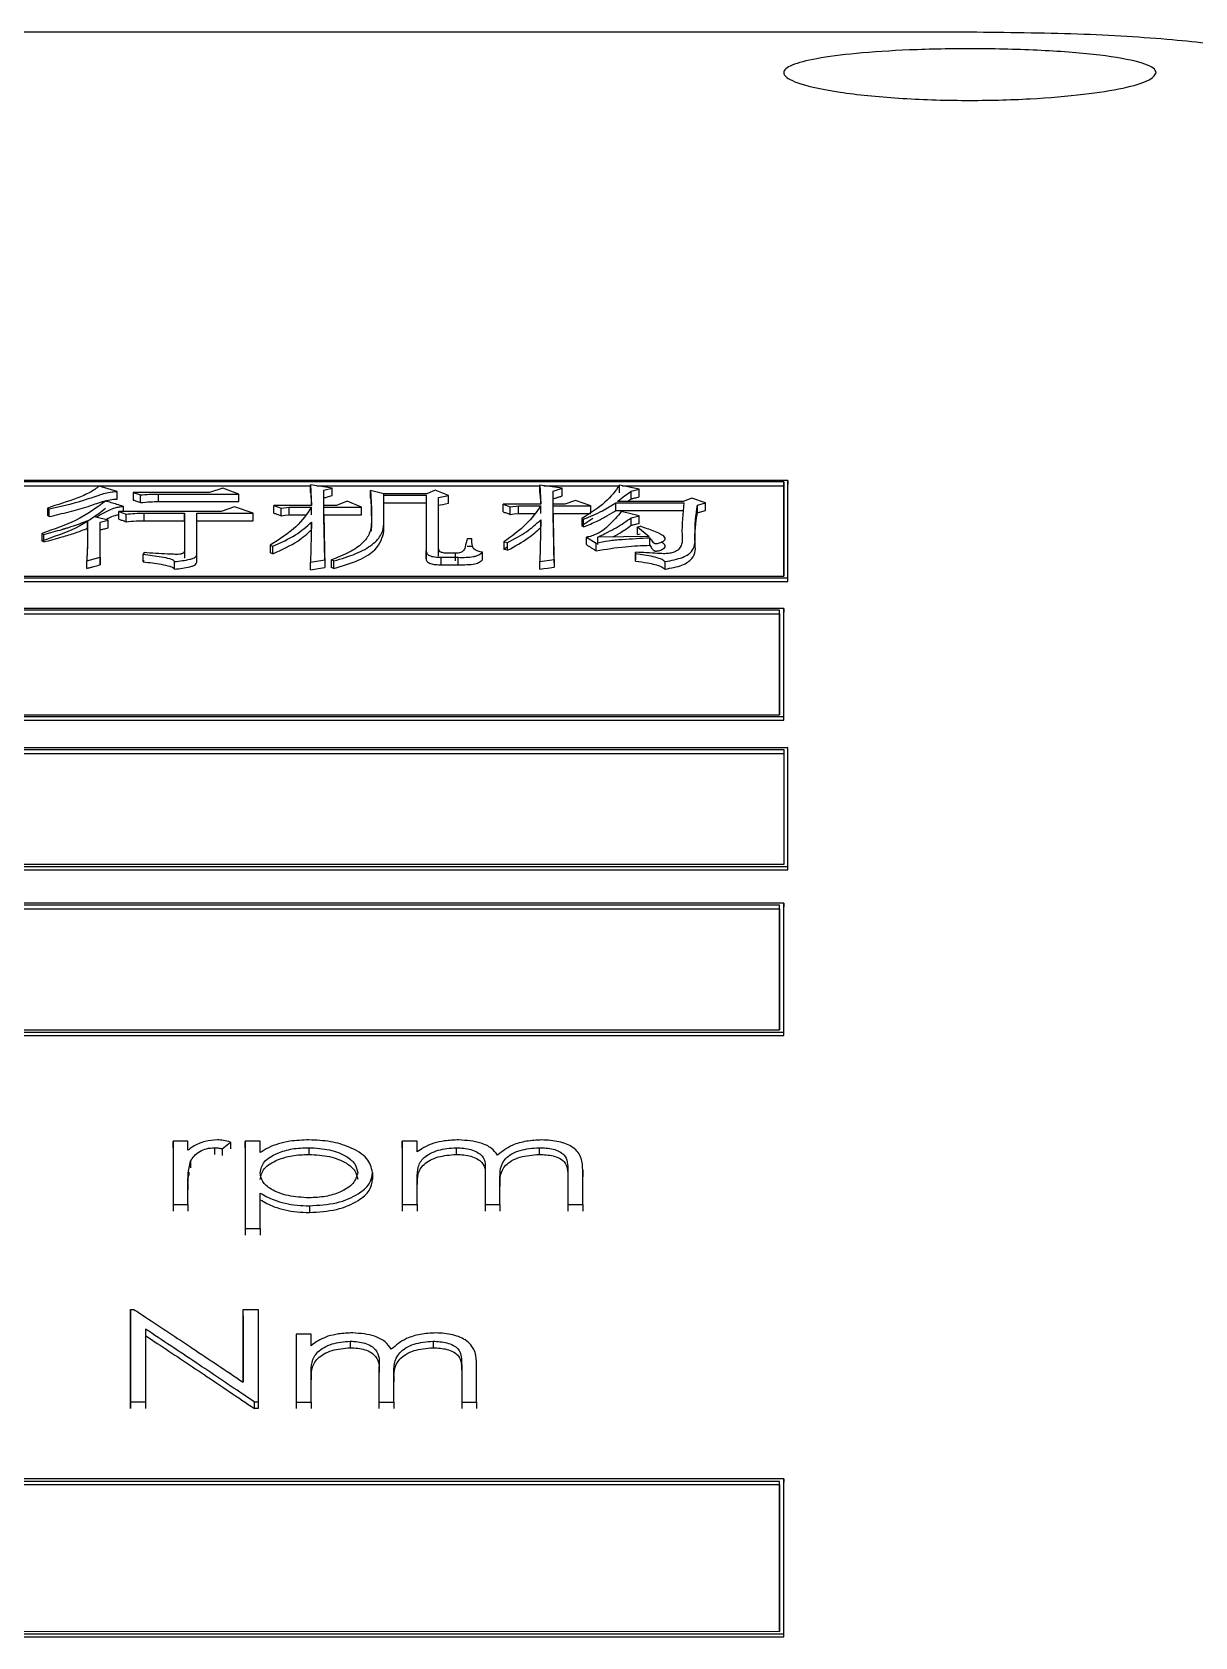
# Model space of a CAD drawing. Header units: millimetres. Extents: x 5659 to 7608, y 3628 to 5007.
# Drawn here: x 6128.57 to 6142.61, y 4828.04 to 4847.43 of the extents above; entities that cross this region are included whole.
import ezdxf

# ---------------------------------------------------------------- set-up
doc = ezdxf.new("R2010")
doc.units = ezdxf.units.MM

msp = doc.modelspace()

# ---------------------------------------------------------------- linework, layer by layer
at = {"color": 7, "linetype": 'Continuous', "lineweight": 25}
for p, q in [((6139.896, 4847.43), (6102.896, 4847.432)), ((6137.698, 4842.014), (6115.715, 4842.015)), ((6137.648, 4841.997), (6115.765, 4841.997)), ((6126.48, 4841.951), (6131.931, 4841.951)), ((6129.594, 4841.882), (6129.378, 4841.946)), ((6131.931, 4841.961), (6131.942, 4841.712)), ((6132.191, 4841.923), (6131.931, 4841.961)), ((6131.931, 4841.869), (6131.931, 4841.961)), ((6132.005, 4841.951), (6134.7, 4841.951)), ((6134.7, 4841.958), (6134.711, 4841.728)), ((6134.971, 4841.92), (6134.7, 4841.958)), ((6134.7, 4841.865), (6134.7, 4841.958)), ((6134.751, 4841.951), (6135.657, 4841.95)), ((6135.901, 4841.908), (6135.663, 4841.958)), ((6135.663, 4841.865), (6135.663, 4841.958)), ((6135.697, 4841.95), (6137.648, 4841.95)), ((6137.648, 4841.997), (6137.648, 4841.95)), ((6137.698, 4842.014), (6137.698, 4841.967)), ((6137.698, 4840.792), (6137.698, 4841.967)), ((6129.594, 4841.79), (6129.594, 4841.882)), ((6129.789, 4841.87), (6129.789, 4841.778)), ((6129.789, 4841.87), (6129.876, 4841.839)), ((6130.709, 4841.87), (6129.789, 4841.87)), ((6129.876, 4841.747), (6129.876, 4841.839)), ((6130.092, 4841.759), (6130.092, 4841.851)), ((6130.092, 4841.851), (6131.066, 4841.851)), ((6130.092, 4841.759), (6131.066, 4841.759)), ((6130.871, 4841.92), (6130.709, 4841.87)), ((6131.066, 4841.851), (6130.871, 4841.92)), ((6131.066, 4841.759), (6131.066, 4841.851)), ((6132.093, 4841.897), (6132.191, 4841.923)), ((6132.093, 4841.712), (6132.093, 4841.897)), ((6132.093, 4841.896), (6132.093, 4841.897)), ((6132.093, 4841.712), (6132.093, 4841.805)), ((6132.191, 4841.831), (6132.191, 4841.923)), ((6132.374, 4841.763), (6132.245, 4841.712)), ((6132.548, 4841.693), (6132.374, 4841.763)), ((6132.656, 4841.893), (6132.667, 4841.681)), ((6132.818, 4841.855), (6132.656, 4841.893)), ((6132.656, 4841.801), (6132.656, 4841.893)), ((6133.337, 4841.855), (6132.818, 4841.855)), ((6132.818, 4841.763), (6132.818, 4841.855)), ((6132.818, 4841.494), (6132.818, 4841.836)), ((6132.818, 4841.836), (6133.326, 4841.836)), ((6132.818, 4841.744), (6132.818, 4841.836)), ((6133.326, 4841.836), (6133.326, 4841.163)), ((6133.326, 4841.836), (6133.326, 4841.744)), ((6133.435, 4841.897), (6133.337, 4841.855)), ((6133.597, 4841.832), (6133.435, 4841.897)), ((6133.478, 4841.809), (6133.597, 4841.832)), ((6133.478, 4841.191), (6133.478, 4841.809)), ((6133.478, 4841.806), (6133.478, 4841.809)), ((6133.597, 4841.74), (6133.597, 4841.832)), ((6134.862, 4841.885), (6134.971, 4841.92)), ((6134.862, 4841.728), (6134.862, 4841.885)), ((6134.862, 4841.885), (6134.862, 4841.885)), ((6134.862, 4841.728), (6134.862, 4841.793)), ((6134.971, 4841.827), (6134.971, 4841.92)), ((6135.133, 4841.774), (6135.003, 4841.728)), ((6135.317, 4841.708), (6135.133, 4841.774)), ((6136.431, 4841.762), (6135.641, 4841.762)), ((6135.761, 4841.762), (6135.804, 4841.793)), ((6135.804, 4841.885), (6135.901, 4841.908)), ((6135.804, 4841.793), (6135.804, 4841.885)), ((6135.901, 4841.816), (6135.901, 4841.908)), ((6136.539, 4841.801), (6136.431, 4841.762)), ((6136.701, 4841.743), (6136.539, 4841.801)), ((6128.751, 4841.681), (6128.751, 4841.59)), ((6128.751, 4841.681), (6128.772, 4841.67)), ((6128.772, 4841.578), (6128.751, 4841.59)), ((6128.772, 4841.578), (6128.772, 4841.67)), ((6129.486, 4841.533), (6129.335, 4841.572)), ((6129.616, 4841.639), (6129.703, 4841.607)), ((6130.849, 4841.639), (6129.616, 4841.639)), ((6129.616, 4841.547), (6129.616, 4841.639)), ((6129.67, 4841.639), (6129.67, 4841.701)), ((6129.703, 4841.516), (6129.703, 4841.607)), ((6129.919, 4841.619), (6130.406, 4841.619)), ((6129.919, 4841.527), (6129.919, 4841.619)), ((6130.406, 4841.619), (6130.406, 4841.167)), ((6130.406, 4841.527), (6130.406, 4841.619)), ((6130.557, 4841.619), (6131.239, 4841.619)), ((6130.557, 4841.127), (6130.557, 4841.619)), ((6130.557, 4841.527), (6130.557, 4841.619)), ((6131.011, 4841.697), (6130.849, 4841.639)), ((6131.239, 4841.619), (6131.011, 4841.697)), ((6131.239, 4841.527), (6131.239, 4841.619)), ((6131.487, 4841.712), (6131.574, 4841.681)), ((6131.942, 4841.712), (6131.487, 4841.712)), ((6131.487, 4841.62), (6131.487, 4841.712)), ((6131.574, 4841.681), (6131.671, 4841.693)), ((6131.574, 4841.589), (6131.574, 4841.681)), ((6131.671, 4841.693), (6131.942, 4841.693)), ((6131.671, 4841.601), (6131.671, 4841.693)), ((6131.671, 4841.601), (6131.868, 4841.601)), ((6131.942, 4841.601), (6131.942, 4841.693)), ((6132.245, 4841.712), (6132.093, 4841.712)), ((6132.093, 4841.62), (6132.093, 4841.712)), ((6132.093, 4841.693), (6132.548, 4841.693)), ((6132.093, 4841.601), (6132.093, 4841.693)), ((6132.093, 4841.601), (6132.548, 4841.601)), ((6132.104, 4841.054), (6132.093, 4841.574)), ((6132.548, 4841.601), (6132.548, 4841.693)), ((6132.667, 4841.681), (6132.667, 4841.494)), ((6132.667, 4841.589), (6132.667, 4841.681)), ((6132.667, 4841.589), (6132.667, 4841.448)), ((6132.818, 4841.744), (6133.326, 4841.744)), ((6132.818, 4841.402), (6132.818, 4841.744)), ((6133.326, 4841.744), (6133.326, 4841.072)), ((6133.478, 4841.1), (6133.478, 4841.717)), ((6134.257, 4841.728), (6134.343, 4841.697)), ((6134.711, 4841.728), (6134.257, 4841.728)), ((6134.257, 4841.636), (6134.257, 4841.728)), ((6134.343, 4841.697), (6134.441, 4841.708)), ((6134.343, 4841.605), (6134.343, 4841.697)), ((6134.441, 4841.708), (6134.711, 4841.708)), ((6134.441, 4841.617), (6134.441, 4841.708)), ((6134.441, 4841.617), (6134.638, 4841.617)), ((6134.711, 4841.617), (6134.711, 4841.708)), ((6135.003, 4841.728), (6134.862, 4841.728)), ((6134.862, 4841.636), (6134.862, 4841.728)), ((6134.862, 4841.708), (6135.317, 4841.708)), ((6134.862, 4841.617), (6134.862, 4841.708)), ((6134.862, 4841.617), (6135.317, 4841.616)), ((6134.873, 4841.058), (6134.862, 4841.592)), ((6135.23, 4841.545), (6135.209, 4841.556)), ((6135.209, 4841.556), (6135.209, 4841.465)), ((6135.339, 4841.553), (6135.209, 4841.465)), ((6135.317, 4841.632), (6135.317, 4841.708)), ((6135.62, 4841.743), (6136.442, 4841.743)), ((6135.62, 4841.651), (6135.62, 4841.743)), ((6135.62, 4841.651), (6136.442, 4841.651)), ((6135.901, 4841.588), (6135.685, 4841.638)), ((6135.804, 4841.564), (6135.901, 4841.588)), ((6135.804, 4841.473), (6135.804, 4841.564)), ((6135.901, 4841.496), (6135.901, 4841.588)), ((6136.604, 4841.716), (6136.701, 4841.743)), ((6136.604, 4841.624), (6136.604, 4841.716)), ((6136.701, 4841.651), (6136.701, 4841.743)), ((6128.686, 4841.375), (6128.707, 4841.363)), ((6128.686, 4841.375), (6128.686, 4841.284)), ((6128.707, 4841.272), (6128.707, 4841.363)), ((6129.237, 4841.438), (6129.237, 4841.529)), ((6129.389, 4841.51), (6129.486, 4841.533)), ((6129.389, 4841.087), (6129.389, 4841.51)), ((6129.389, 4840.996), (6129.389, 4841.418)), ((6129.486, 4841.441), (6129.486, 4841.533)), ((6129.919, 4841.527), (6130.406, 4841.527)), ((6130.406, 4841.527), (6130.406, 4841.076)), ((6130.557, 4841.036), (6130.557, 4841.527)), ((6130.557, 4841.527), (6131.239, 4841.527)), ((6131.942, 4841.509), (6131.931, 4841.026)), ((6131.942, 4841.418), (6131.942, 4841.509)), ((6132.667, 4841.402), (6132.667, 4841.494)), ((6132.818, 4841.402), (6132.818, 4841.494)), ((6134.711, 4841.537), (6134.7, 4841.034)), ((6134.711, 4841.445), (6134.711, 4841.537)), ((6135.23, 4841.453), (6135.209, 4841.465)), ((6135.23, 4841.453), (6135.23, 4841.545)), ((6135.879, 4841.454), (6135.912, 4841.462)), ((6135.879, 4841.454), (6136.02, 4841.339)), ((6135.879, 4841.363), (6135.879, 4841.454)), ((6135.879, 4841.363), (6135.912, 4841.371)), ((6128.707, 4841.272), (6128.686, 4841.284)), ((6130.406, 4841.167), (6130.406, 4841.076)), ((6131.444, 4841.232), (6131.477, 4841.22)), ((6131.444, 4841.232), (6131.444, 4841.14)), ((6131.477, 4841.128), (6131.477, 4841.22)), ((6133.326, 4841.072), (6133.326, 4841.163)), ((6133.824, 4841.312), (6133.878, 4841.312)), ((6133.824, 4841.22), (6133.878, 4841.22)), ((6134.267, 4841.272), (6134.311, 4841.264)), ((6134.267, 4841.272), (6134.267, 4841.18)), ((6134.311, 4841.214), (6134.267, 4841.18)), ((6134.311, 4841.172), (6134.267, 4841.18)), ((6134.311, 4841.172), (6134.311, 4841.264)), ((6135.263, 4841.24), (6135.263, 4841.331)), ((6135.263, 4841.331), (6135.382, 4841.256)), ((6135.382, 4841.164), (6135.382, 4841.256)), ((6136.02, 4841.339), (6135.403, 4841.331)), ((6135.403, 4841.24), (6135.403, 4841.331)), ((6136.031, 4841.232), (6136.031, 4841.323)), ((6129.227, 4841.042), (6129.389, 4841.087)), ((6129.227, 4840.951), (6129.227, 4841.042)), ((6129.389, 4841.087), (6129.389, 4840.996)), ((6129.919, 4841.143), (6129.908, 4841.123)), ((6129.908, 4841.032), (6129.908, 4841.123)), ((6129.908, 4841.032), (6129.919, 4841.052)), ((6130.287, 4840.943), (6130.287, 4841.034)), ((6130.557, 4841.036), (6130.557, 4841.127)), ((6131.477, 4841.128), (6131.444, 4841.14)), ((6131.931, 4841.026), (6132.104, 4841.054)), ((6131.931, 4840.935), (6131.931, 4841.026)), ((6132.104, 4841.054), (6132.104, 4840.963)), ((6132.18, 4841.054), (6132.18, 4840.963)), ((6132.212, 4841.042), (6132.18, 4841.054)), ((6132.212, 4840.951), (6132.212, 4841.042)), ((6133.51, 4841.086), (6133.716, 4841.086)), ((6133.51, 4840.995), (6133.51, 4841.086)), ((6133.51, 4840.995), (6133.716, 4840.995)), ((6133.683, 4841.135), (6133.586, 4841.135)), ((6133.683, 4841.044), (6133.683, 4841.135)), ((6133.716, 4840.995), (6133.716, 4841.086)), ((6134.008, 4841.056), (6134.008, 4841.147)), ((6134.7, 4841.034), (6134.873, 4841.058)), ((6134.7, 4840.943), (6134.7, 4841.034)), ((6134.873, 4841.058), (6134.873, 4840.967)), ((6135.858, 4841.131), (6135.858, 4841.147)), ((6135.858, 4841.147), (6135.858, 4841.056)), ((6135.858, 4841.04), (6135.858, 4841.131)), ((6135.858, 4841.04), (6135.858, 4841.056)), ((6136.215, 4840.943), (6136.215, 4841.034)), ((6115.715, 4840.839), (6137.698, 4840.839)), ((6115.715, 4840.793), (6137.698, 4840.792)), ((6115.765, 4840.858), (6137.648, 4840.858)), ((6132.212, 4840.951), (6132.18, 4840.963)), ((6137.698, 4840.792), (6137.698, 4840.839)), ((6137.648, 4840.468), (6115.665, 4840.469)), ((6137.598, 4840.449), (6115.715, 4840.449)), ((6115.715, 4840.404), (6137.598, 4840.404)), ((6137.598, 4840.404), (6137.598, 4840.449)), ((6137.648, 4840.468), (6137.648, 4840.422)), ((6137.648, 4839.118), (6137.648, 4840.422)), ((6115.665, 4839.163), (6137.648, 4839.162)), ((6115.665, 4839.118), (6137.648, 4839.118)), ((6115.715, 4839.184), (6137.598, 4839.183)), ((6137.648, 4839.118), (6137.648, 4839.162)), ((6137.698, 4838.783), (6115.715, 4838.783)), ((6115.765, 4838.762), (6137.648, 4838.762)), ((6115.765, 4838.718), (6137.648, 4838.717)), ((6137.648, 4838.762), (6137.648, 4838.717)), ((6137.698, 4838.739), (6137.698, 4838.783)), ((6137.698, 4837.308), (6137.698, 4838.739)), ((6115.715, 4837.352), (6137.698, 4837.351)), ((6115.715, 4837.309), (6137.698, 4837.308)), ((6137.648, 4837.374), (6115.765, 4837.375)), ((6137.698, 4837.308), (6137.698, 4837.351)), ((6137.648, 4836.906), (6115.665, 4836.906)), ((6137.648, 4836.906), (6137.648, 4836.863)), ((6137.598, 4836.882), (6115.715, 4836.883)), ((6115.715, 4836.84), (6137.598, 4836.84)), ((6137.598, 4836.84), (6137.598, 4836.882)), ((6137.648, 4835.308), (6137.648, 4836.863)), ((6115.665, 4835.351), (6137.648, 4835.35)), ((6115.715, 4835.375), (6137.598, 4835.375)), ((6137.648, 4835.308), (6137.648, 4835.35)), ((6115.665, 4835.309), (6137.648, 4835.308)), ((6130.27, 4834.033), (6130.27, 4833.265)), ((6130.27, 4833.952), (6130.27, 4834.033)), ((6130.449, 4834.033), (6130.27, 4834.033)), ((6130.449, 4833.921), (6130.449, 4834.033)), ((6130.864, 4833.94), (6130.962, 4834.021)), ((6130.962, 4834.021), (6130.962, 4833.939)), ((6131.142, 4834.033), (6131.142, 4832.977)), ((6131.142, 4833.952), (6131.142, 4834.033)), ((6131.321, 4834.033), (6131.142, 4834.033)), ((6131.321, 4833.893), (6131.321, 4834.033)), ((6133.039, 4834.033), (6133.039, 4833.265)), ((6133.039, 4833.952), (6133.039, 4834.033)), ((6133.219, 4834.033), (6133.039, 4834.033)), ((6133.219, 4833.901), (6133.219, 4834.033)), ((6130.27, 4833.952), (6130.27, 4833.184)), ((6130.772, 4833.953), (6130.772, 4833.872)), ((6130.864, 4833.94), (6130.864, 4833.858)), ((6131.142, 4833.952), (6131.142, 4832.896)), ((6131.91, 4833.953), (6131.91, 4833.872)), ((6133.039, 4833.952), (6133.039, 4833.184)), ((6133.691, 4833.953), (6133.691, 4833.872)), ((6134.693, 4833.953), (6134.693, 4833.872)), ((6130.482, 4833.789), (6130.482, 4833.708)), ((6132.68, 4833.653), (6132.68, 4833.572)), ((6134.039, 4833.658), (6134.039, 4833.265)), ((6134.039, 4833.658), (6134.039, 4833.576)), ((6135.039, 4833.684), (6135.039, 4833.265)), ((6135.039, 4833.684), (6135.039, 4833.603)), ((6135.039, 4833.602), (6135.039, 4833.184)), ((6135.219, 4833.265), (6135.219, 4833.683)), ((6135.219, 4833.683), (6135.219, 4833.602)), ((6130.449, 4833.265), (6130.449, 4833.525)), ((6130.449, 4833.525), (6130.449, 4833.444)), ((6133.219, 4833.265), (6133.219, 4833.59)), ((6133.219, 4833.59), (6133.219, 4833.509)), ((6134.219, 4833.265), (6134.219, 4833.566)), ((6134.219, 4833.566), (6134.219, 4833.485)), ((6130.27, 4833.265), (6130.27, 4833.184)), ((6130.27, 4833.265), (6130.449, 4833.265)), ((6130.449, 4833.265), (6130.449, 4833.184)), ((6131.321, 4832.977), (6131.321, 4833.405)), ((6131.917, 4833.251), (6131.917, 4833.17)), ((6133.039, 4833.265), (6133.039, 4833.184)), ((6133.039, 4833.265), (6133.219, 4833.265)), ((6133.219, 4833.265), (6133.219, 4833.184)), ((6134.039, 4833.265), (6134.039, 4833.184)), ((6134.039, 4833.265), (6134.219, 4833.265)), ((6134.219, 4833.265), (6134.219, 4833.184)), ((6135.039, 4833.265), (6135.039, 4833.184)), ((6135.039, 4833.265), (6135.219, 4833.265)), ((6135.219, 4833.265), (6135.219, 4833.184)), ((6131.142, 4832.977), (6131.142, 4832.897)), ((6131.142, 4832.977), (6131.321, 4832.977)), ((6131.321, 4832.977), (6131.321, 4832.897)), ((6129.757, 4830.878), (6129.757, 4831.999)), ((6129.757, 4831.999), (6129.757, 4831.92)), ((6129.757, 4831.999), (6129.795, 4831.999)), ((6129.757, 4831.92), (6129.757, 4830.8)), ((6131.116, 4831.119), (6131.116, 4831.999)), ((6131.116, 4831.999), (6131.296, 4831.999)), ((6131.116, 4831.92), (6131.116, 4831.999)), ((6131.116, 4831.92), (6131.116, 4831.119)), ((6131.296, 4831.999), (6131.296, 4830.878)), ((6129.937, 4831.761), (6129.937, 4830.878)), ((6131.757, 4831.701), (6131.757, 4830.878)), ((6131.757, 4831.701), (6131.757, 4831.622)), ((6131.937, 4831.701), (6131.757, 4831.701)), ((6131.937, 4831.559), (6131.937, 4831.701)), ((6131.757, 4831.622), (6131.757, 4830.8)), ((6132.409, 4831.615), (6132.409, 4831.536)), ((6133.411, 4831.615), (6133.411, 4831.537)), ((6132.757, 4831.298), (6132.757, 4830.878)), ((6132.757, 4831.298), (6132.757, 4831.22)), ((6133.757, 4831.326), (6133.757, 4830.878)), ((6133.757, 4831.326), (6133.757, 4831.248)), ((6133.937, 4830.878), (6133.937, 4831.326)), ((6133.937, 4831.248), (6133.937, 4831.326)), ((6131.937, 4830.878), (6131.937, 4831.226)), ((6131.937, 4831.226), (6131.937, 4831.148)), ((6132.937, 4830.878), (6132.937, 4831.2)), ((6132.937, 4831.2), (6132.937, 4831.122)), ((6133.757, 4831.248), (6133.757, 4830.8)), ((6129.757, 4830.8), (6129.757, 4830.878)), ((6129.937, 4830.878), (6129.757, 4830.878)), ((6129.937, 4830.878), (6129.937, 4830.8)), ((6131.255, 4830.8), (6131.255, 4830.878)), ((6131.296, 4830.878), (6131.255, 4830.878)), ((6131.296, 4830.8), (6131.255, 4830.8)), ((6131.296, 4830.878), (6131.296, 4830.8)), ((6131.757, 4830.878), (6131.757, 4830.8)), ((6131.757, 4830.878), (6131.937, 4830.878)), ((6131.937, 4830.878), (6131.937, 4830.8)), ((6132.757, 4830.878), (6132.757, 4830.8)), ((6132.757, 4830.878), (6132.937, 4830.878)), ((6132.937, 4830.878), (6132.937, 4830.8)), ((6133.757, 4830.878), (6133.757, 4830.8)), ((6133.757, 4830.878), (6133.937, 4830.878)), ((6133.937, 4830.878), (6133.937, 4830.8)), ((6137.648, 4829.95), (6115.515, 4829.95)), ((6137.598, 4829.921), (6115.565, 4829.921)), ((6137.598, 4829.883), (6137.598, 4829.921)), ((6137.648, 4829.95), (6137.648, 4829.912)), ((6115.565, 4829.883), (6137.598, 4829.883)), ((6137.648, 4828.042), (6137.648, 4829.912)), ((6115.515, 4828.079), (6137.648, 4828.079)), ((6115.515, 4828.042), (6137.648, 4828.042)), ((6115.565, 4828.11), (6137.598, 4828.109)), ((6137.648, 4828.042), (6137.648, 4828.079))]:
    msp.add_line(p, q, dxfattribs=at)
at = {"color": 7, "linetype": 'Continuous', "lineweight": 25, "flags": 128}
for points in [[(6131.574, 4841.589), (6131.623, 4841.595), (6131.671, 4841.601)], [(6133.478, 4841.717), (6133.523, 4841.725), (6133.56, 4841.733), (6133.597, 4841.74)], [(6134.343, 4841.605), (6134.392, 4841.611), (6134.441, 4841.617)], [(6131.931, 4840.935), (6131.977, 4840.942), (6132.024, 4840.95), (6132.104, 4840.963)], [(6134.7, 4840.943), (6134.748, 4840.949), (6134.795, 4840.956), (6134.873, 4840.967)]]:
    msp.add_lwpolyline(points, dxfattribs=at)
at = {"color": 7, "linetype": 'Continuous', "lineweight": 25}
for points, knots in [([(6143.896, 4846.941), (6143.86, 4846.995), (6143.787, 4847.105), (6143.216, 4847.241), (6142.349, 4847.347), (6141.202, 4847.417), (6140.336, 4847.426), (6139.896, 4847.43)], [0, 0, 0, 0, 0.184668, 0.369995, 0.565851, 0.779444, 1, 1, 1, 1]), ([(6142.147, 4846.941), (6142.126, 4846.909), (6142.084, 4846.844), (6141.763, 4846.752), (6141.274, 4846.674), (6140.615, 4846.619), (6139.834, 4846.599), (6139.021, 4846.626), (6138.309, 4846.699), (6137.824, 4846.8), (6137.662, 4846.886), (6137.636, 4846.963), (6137.718, 4847.035), (6138.028, 4847.115), (6138.52, 4847.179), (6139.178, 4847.222), (6139.959, 4847.236), (6140.772, 4847.216), (6141.484, 4847.16), (6141.967, 4847.074), (6142.135, 4846.995), (6142.144, 4846.95), (6142.147, 4846.941)], [0, 0, 0, 0, 0.0462762, 0.0927191, 0.1417154, 0.1951897, 0.2536855, 0.3152612, 0.376912, 0.4343703, 0.4858167, 0.5000047, 0.5462543, 0.592701, 0.6417985, 0.6951551, 0.753514, 0.8153974, 0.8768635, 0.9341609, 0.9857367, 1, 1, 1, 1]), ([(6129.378, 4841.946), (6129.343, 4841.92), (6129.273, 4841.867), (6129.055, 4841.778), (6128.873, 4841.72), (6128.751, 4841.681)], [0, 0, 0, 0, 0.244211, 0.494059, 1, 1, 1, 1]), ([(6135.663, 4841.958), (6135.613, 4841.888), (6135.512, 4841.746), (6135.31, 4841.62), (6135.209, 4841.556)], [0, 0, 0, 0, 0.496751, 1, 1, 1, 1]), ([(6137.648, 4840.858), (6137.648, 4840.979), (6137.648, 4841.222), (6137.648, 4841.603), (6137.648, 4841.857), (6137.648, 4841.997)], [0, 0, 0, 0, 0.309667, 0.619335, 1, 1, 1, 1]), ([(6137.648, 4841.95), (6137.648, 4841.84), (6137.648, 4841.621), (6137.648, 4841.258), (6137.648, 4840.999), (6137.648, 4840.858)], [0, 0, 0, 0, 0.312228, 0.624456, 1, 1, 1, 1]), ([(6137.698, 4840.839), (6137.698, 4840.96), (6137.698, 4841.204), (6137.698, 4841.597), (6137.698, 4841.863), (6137.698, 4842.014)], [0, 0, 0, 0, 0.300086, 0.600172, 1, 1, 1, 1]), ([(6129.454, 4841.766), (6129.345, 4841.684), (6129.15, 4841.536), (6128.829, 4841.425), (6128.686, 4841.375)], [0, 0, 0, 0, 0.553842, 1, 1, 1, 1]), ([(6128.772, 4841.67), (6128.917, 4841.703), (6129.133, 4841.751), (6129.357, 4841.834), (6129.491, 4841.876), (6129.573, 4841.88), (6129.594, 4841.882)], [0, 0, 0, 0, 0.501457, 0.748784, 0.936077, 1, 1, 1, 1]), ([(6128.772, 4841.578), (6128.853, 4841.597), (6129.016, 4841.635), (6129.235, 4841.694), (6129.382, 4841.751), (6129.501, 4841.783), (6129.566, 4841.788), (6129.594, 4841.79)], [0, 0, 0, 0, 0.285391, 0.571044, 0.802081, 0.914333, 1, 1, 1, 1]), ([(6129.67, 4841.701), (6129.643, 4841.709), (6129.594, 4841.724), (6129.522, 4841.746), (6129.477, 4841.76), (6129.454, 4841.766)], [0, 0, 0, 0, 0.369991, 0.684996, 1, 1, 1, 1]), ([(6129.789, 4841.778), (6129.801, 4841.774), (6129.822, 4841.766), (6129.851, 4841.756), (6129.867, 4841.75), (6129.876, 4841.747)], [0, 0, 0, 0, 0.428609, 0.714304, 1, 1, 1, 1]), ([(6129.876, 4841.839), (6129.911, 4841.843), (6129.982, 4841.85), (6130.055, 4841.851), (6130.092, 4841.851)], [0, 0, 0, 0, 0.498867, 1, 1, 1, 1]), ([(6129.876, 4841.747), (6129.915, 4841.751), (6129.987, 4841.758), (6130.06, 4841.759), (6130.092, 4841.759)], [0, 0, 0, 0, 0.558823, 1, 1, 1, 1]), ([(6131.931, 4841.869), (6131.933, 4841.842), (6131.937, 4841.79), (6131.939, 4841.737), (6131.94, 4841.712)], [0, 0, 0, 0, 0.53069, 1, 1, 1, 1]), ([(6132.093, 4841.805), (6132.107, 4841.808), (6132.13, 4841.815), (6132.162, 4841.824), (6132.181, 4841.829), (6132.191, 4841.831)], [0, 0, 0, 0, 0.420135, 0.710067, 1, 1, 1, 1]), ([(6132.656, 4841.801), (6132.658, 4841.774), (6132.662, 4841.726), (6132.666, 4841.655), (6132.666, 4841.611), (6132.667, 4841.589)], [0, 0, 0, 0, 0.384139, 0.692048, 1, 1, 1, 1]), ([(6134.7, 4841.865), (6134.703, 4841.837), (6134.707, 4841.792), (6134.709, 4841.745), (6134.709, 4841.728)], [0, 0, 0, 0, 0.616417, 1, 1, 1, 1]), ([(6134.862, 4841.793), (6134.875, 4841.797), (6134.9, 4841.805), (6134.936, 4841.817), (6134.959, 4841.824), (6134.971, 4841.827)], [0, 0, 0, 0, 0.362138, 0.681069, 1, 1, 1, 1]), ([(6135.641, 4841.762), (6135.669, 4841.785), (6135.721, 4841.826), (6135.777, 4841.866), (6135.804, 4841.885)], [0, 0, 0, 0, 0.532976, 1, 1, 1, 1]), ([(6135.804, 4841.793), (6135.818, 4841.796), (6135.841, 4841.802), (6135.874, 4841.81), (6135.892, 4841.814), (6135.901, 4841.816)], [0, 0, 0, 0, 0.4398816, 0.7199406, 1, 1, 1, 1]), ([(6129.454, 4841.675), (6129.345, 4841.592), (6129.15, 4841.444), (6128.829, 4841.333), (6128.686, 4841.284)], [0, 0, 0, 0, 0.553762, 1, 1, 1, 1]), ([(6129.335, 4841.572), (6129.368, 4841.589), (6129.422, 4841.617), (6129.497, 4841.655), (6129.555, 4841.682), (6129.617, 4841.696), (6129.652, 4841.699), (6129.67, 4841.701)], [0, 0, 0, 0, 0.3357419, 0.5532256, 0.7726409, 0.885172, 1, 1, 1, 1]), ([(6129.454, 4841.541), (6129.468, 4841.549), (6129.504, 4841.567), (6129.554, 4841.59), (6129.601, 4841.6), (6129.616, 4841.603)], [0, 0, 0, 0, 0.3081, 0.769592, 1, 1, 1, 1]), ([(6129.703, 4841.607), (6129.738, 4841.611), (6129.809, 4841.618), (6129.882, 4841.619), (6129.919, 4841.619)], [0, 0, 0, 0, 0.498867, 1, 1, 1, 1]), ([(6131.942, 4841.693), (6131.888, 4841.612), (6131.78, 4841.45), (6131.557, 4841.305), (6131.444, 4841.232)], [0, 0, 0, 0, 0.497121, 1, 1, 1, 1]), ([(6131.487, 4841.62), (6131.5, 4841.616), (6131.52, 4841.609), (6131.549, 4841.598), (6131.566, 4841.592), (6131.574, 4841.589)], [0, 0, 0, 0, 0.428612, 0.714306, 1, 1, 1, 1]), ([(6132.093, 4841.574), (6132.093, 4841.596), (6132.093, 4841.636), (6132.093, 4841.676), (6132.093, 4841.693)], [0, 0, 0, 0, 0.56, 1, 1, 1, 1]), ([(6132.093, 4841.528), (6132.093, 4841.564), (6132.093, 4841.635), (6132.093, 4841.674), (6132.093, 4841.693)], [0, 0, 0, 0, 0.510039, 1, 1, 1, 1]), ([(6132.093, 4841.601), (6132.093, 4841.58), (6132.093, 4841.538), (6132.093, 4841.532), (6132.093, 4841.528)], [0, 0, 0, 0, 0.489863, 1, 1, 1, 1]), ([(6134.257, 4841.636), (6134.269, 4841.631), (6134.29, 4841.624), (6134.318, 4841.614), (6134.335, 4841.608), (6134.343, 4841.605)], [0, 0, 0, 0, 0.428612, 0.714306, 1, 1, 1, 1]), ([(6134.711, 4841.708), (6134.659, 4841.633), (6134.554, 4841.482), (6134.363, 4841.342), (6134.267, 4841.272)], [0, 0, 0, 0, 0.497559, 1, 1, 1, 1]), ([(6134.862, 4841.592), (6134.862, 4841.614), (6134.862, 4841.653), (6134.862, 4841.691), (6134.862, 4841.708)], [0, 0, 0, 0, 0.56, 1, 1, 1, 1]), ([(6134.862, 4841.546), (6134.862, 4841.581), (6134.862, 4841.651), (6134.862, 4841.69), (6134.862, 4841.708)], [0, 0, 0, 0, 0.510364, 1, 1, 1, 1]), ([(6134.862, 4841.617), (6134.862, 4841.596), (6134.862, 4841.555), (6134.862, 4841.549), (6134.862, 4841.546)], [0, 0, 0, 0, 0.489538, 1, 1, 1, 1]), ([(6135.23, 4841.545), (6135.308, 4841.578), (6135.453, 4841.64), (6135.567, 4841.711), (6135.62, 4841.743)], [0, 0, 0, 0, 0.5414486, 1, 1, 1, 1]), ([(6135.23, 4841.453), (6135.286, 4841.476), (6135.388, 4841.518), (6135.513, 4841.586), (6135.584, 4841.629), (6135.62, 4841.651)], [0, 0, 0, 0, 0.3812522, 0.6899418, 1, 1, 1, 1]), ([(6135.685, 4841.638), (6135.638, 4841.583), (6135.557, 4841.485), (6135.428, 4841.379), (6135.311, 4841.336), (6135.273, 4841.332), (6135.263, 4841.331)], [0, 0, 0, 0, 0.494165, 0.869161, 0.966217, 1, 1, 1, 1]), ([(6135.403, 4841.331), (6135.479, 4841.368), (6135.63, 4841.441), (6135.746, 4841.523), (6135.804, 4841.564)], [0, 0, 0, 0, 0.5023466, 1, 1, 1, 1]), ([(6136.442, 4841.743), (6136.427, 4841.616), (6136.408, 4841.441), (6136.429, 4841.241), (6136.367, 4841.169), (6136.312, 4841.143), (6136.257, 4841.131), (6136.191, 4841.129), (6136.058, 4841.137), (6135.946, 4841.143), (6135.858, 4841.147)], [0, 0, 0, 0, 0.489233, 0.672718, 0.735367, 0.76608, 0.796242, 0.828596, 0.864188, 1, 1, 1, 1]), ([(6136.215, 4841.034), (6136.289, 4841.048), (6136.4, 4841.07), (6136.501, 4841.122), (6136.585, 4841.211), (6136.565, 4841.417), (6136.588, 4841.596), (6136.604, 4841.716)], [0, 0, 0, 0, 0.132026, 0.196101, 0.258534, 0.505562, 1, 1, 1, 1]), ([(6136.215, 4840.943), (6136.287, 4840.956), (6136.429, 4840.983), (6136.595, 4841.1), (6136.56, 4841.324), (6136.586, 4841.505), (6136.604, 4841.624)], [0, 0, 0, 0, 0.127764, 0.249157, 0.505692, 1, 1, 1, 1]), ([(6136.604, 4841.624), (6136.618, 4841.628), (6136.641, 4841.634), (6136.673, 4841.643), (6136.692, 4841.649), (6136.701, 4841.651)], [0, 0, 0, 0, 0.4201352, 0.7100675, 1, 1, 1, 1]), ([(6128.707, 4841.363), (6128.783, 4841.383), (6128.861, 4841.403), (6128.938, 4841.426), (6128.947, 4841.429), (6128.956, 4841.431), (6128.965, 4841.434), (6128.974, 4841.437), (6128.999, 4841.444), (6129.093, 4841.473), (6129.173, 4841.504), (6129.237, 4841.529)], [0, 0, 0, 0, 0.400377, 0.412885, 0.425393, 0.450409, 0.462917, 0.475426, 0.500442, 0.600512, 1, 1, 1, 1]), ([(6128.707, 4841.272), (6128.783, 4841.292), (6128.914, 4841.326), (6129.093, 4841.381), (6129.189, 4841.419), (6129.237, 4841.438)], [0, 0, 0, 0, 0.400541, 0.699142, 1, 1, 1, 1]), ([(6129.237, 4841.529), (6129.238, 4841.512), (6129.238, 4841.493), (6129.238, 4841.471), (6129.238, 4841.465), (6129.238, 4841.458), (6129.238, 4841.452), (6129.238, 4841.443), (6129.238, 4841.435), (6129.238, 4841.426), (6129.238, 4841.42), (6129.238, 4841.413), (6129.238, 4841.407), (6129.238, 4841.398), (6129.238, 4841.387), (6129.238, 4841.374), (6129.238, 4841.357), (6129.237, 4841.34), (6129.237, 4841.323), (6129.237, 4841.309), (6129.237, 4841.296), (6129.237, 4841.279), (6129.236, 4841.262), (6129.236, 4841.244), (6129.235, 4841.231), (6129.235, 4841.218), (6129.234, 4841.205), (6129.234, 4841.187), (6129.233, 4841.17), (6129.232, 4841.152), (6129.232, 4841.139), (6129.231, 4841.126), (6129.231, 4841.115), (6129.23, 4841.106), (6129.23, 4841.1), (6129.229, 4841.093), (6129.229, 4841.084), (6129.228, 4841.075), (6129.228, 4841.066), (6129.228, 4841.06), (6129.227, 4841.052), (6129.227, 4841.046), (6129.227, 4841.042)], [0, 0, 0, 0, 0.10711, 0.120499, 0.133888, 0.147276, 0.160665, 0.174054, 0.200831, 0.21422, 0.227609, 0.240998, 0.254386, 0.267775, 0.294553, 0.32133, 0.348108, 0.401663, 0.42844, 0.455218, 0.481995, 0.508773, 0.562328, 0.589105, 0.615883, 0.64266, 0.669438, 0.696215, 0.74977, 0.776548, 0.803325, 0.830103, 0.85688, 0.870269, 0.883658, 0.897047, 0.910435, 0.937213, 0.950602, 0.96399, 0.977379, 1, 1, 1, 1]), ([(6129.238, 4841.411), (6129.238, 4841.415), (6129.237, 4841.421), (6129.237, 4841.433), (6129.237, 4841.44), (6129.237, 4841.444), (6129.237, 4841.446), (6129.237, 4841.447), (6129.237, 4841.448), (6129.237, 4841.429), (6129.237, 4841.302), (6129.235, 4841.218), (6129.233, 4841.168)], [0, 0, 0, 0, 0.01972, 0.0316378, 0.0435082, 0.0463825, 0.0492251, 0.0522948, 0.0558106, 0.08806, 0.4639019, 1, 1, 1, 1]), ([(6129.389, 4841.418), (6129.403, 4841.421), (6129.427, 4841.427), (6129.459, 4841.435), (6129.477, 4841.439), (6129.486, 4841.441)], [0, 0, 0, 0, 0.439881, 0.71994, 1, 1, 1, 1]), ([(6129.616, 4841.547), (6129.628, 4841.542), (6129.649, 4841.535), (6129.678, 4841.525), (6129.694, 4841.519), (6129.703, 4841.516)], [0, 0, 0, 0, 0.428611, 0.714305, 1, 1, 1, 1]), ([(6129.703, 4841.516), (6129.742, 4841.52), (6129.813, 4841.527), (6129.887, 4841.527), (6129.919, 4841.527)], [0, 0, 0, 0, 0.558823, 1, 1, 1, 1]), ([(6131.477, 4841.22), (6131.573, 4841.264), (6131.764, 4841.352), (6131.883, 4841.457), (6131.942, 4841.509)], [0, 0, 0, 0, 0.504453, 1, 1, 1, 1]), ([(6131.477, 4841.128), (6131.584, 4841.178), (6131.774, 4841.266), (6131.891, 4841.372), (6131.942, 4841.418)], [0, 0, 0, 0, 0.564212, 1, 1, 1, 1]), ([(6132.093, 4841.528), (6132.094, 4841.464), (6132.095, 4841.4), (6132.096, 4841.352), (6132.096, 4841.341), (6132.097, 4841.298), (6132.099, 4841.172), (6132.102, 4841.051), (6132.104, 4840.963)], [0, 0, 0, 0, 0.252264, 0.254266, 0.269843, 0.313981, 0.501513, 1, 1, 1, 1]), ([(6132.104, 4841.054), (6132.102, 4841.142), (6132.1, 4841.26), (6132.097, 4841.389), (6132.095, 4841.478), (6132.094, 4841.506), (6132.093, 4841.528)], [0, 0, 0, 0, 0.498567, 0.668599, 0.747849, 1, 1, 1, 1]), ([(6132.666, 4841.494), (6132.662, 4841.453), (6132.653, 4841.372), (6132.563, 4841.253), (6132.409, 4841.142), (6132.257, 4841.084), (6132.18, 4841.054)], [0, 0, 0, 0, 0.245487, 0.49251, 0.743419, 1, 1, 1, 1]), ([(6132.212, 4841.042), (6132.305, 4841.069), (6132.488, 4841.124), (6132.686, 4841.237), (6132.801, 4841.363), (6132.812, 4841.45), (6132.818, 4841.494)], [0, 0, 0, 0, 0.258234, 0.509748, 0.755949, 1, 1, 1, 1]), ([(6132.212, 4840.951), (6132.315, 4840.982), (6132.518, 4841.043), (6132.768, 4841.198), (6132.799, 4841.325), (6132.818, 4841.402)], [0, 0, 0, 0, 0.289468, 0.570368, 1, 1, 1, 1]), ([(6134.311, 4841.264), (6134.391, 4841.307), (6134.55, 4841.392), (6134.657, 4841.489), (6134.711, 4841.537)], [0, 0, 0, 0, 0.503094, 1, 1, 1, 1]), ([(6134.311, 4841.172), (6134.4, 4841.221), (6134.558, 4841.307), (6134.664, 4841.403), (6134.711, 4841.445)], [0, 0, 0, 0, 0.562949, 1, 1, 1, 1]), ([(6134.873, 4841.058), (6134.871, 4841.148), (6134.869, 4841.283), (6134.866, 4841.431), (6134.864, 4841.495), (6134.864, 4841.516), (6134.863, 4841.533), (6134.863, 4841.552), (6134.862, 4841.548), (6134.862, 4841.546)], [0, 0, 0, 0, 0.496744, 0.745118, 0.829845, 0.854799, 0.869312, 0.93209, 1, 1, 1, 1]), ([(6134.862, 4841.546), (6134.863, 4841.481), (6134.864, 4841.412), (6134.866, 4841.322), (6134.868, 4841.19), (6134.871, 4841.057), (6134.873, 4840.967)], [0, 0, 0, 0, 0.252176, 0.267142, 0.501453, 1, 1, 1, 1]), ([(6135.582, 4841.334), (6135.603, 4841.345), (6135.689, 4841.388), (6135.754, 4841.436), (6135.804, 4841.473)], [0, 0, 0, 0, 0.250656, 1, 1, 1, 1]), ([(6135.804, 4841.473), (6135.818, 4841.476), (6135.841, 4841.482), (6135.874, 4841.49), (6135.892, 4841.494), (6135.901, 4841.496)], [0, 0, 0, 0, 0.439858, 0.719929, 1, 1, 1, 1]), ([(6136.031, 4841.323), (6136.039, 4841.309), (6136.051, 4841.288), (6136.068, 4841.264), (6136.084, 4841.256), (6136.091, 4841.254), (6136.096, 4841.253), (6136.102, 4841.252), (6136.11, 4841.252), (6136.126, 4841.254), (6136.147, 4841.26), (6136.176, 4841.27), (6136.202, 4841.286), (6136.218, 4841.308), (6136.21, 4841.33), (6136.189, 4841.35), (6136.144, 4841.374), (6136.055, 4841.413), (6135.969, 4841.442), (6135.912, 4841.462)], [0, 0, 0, 0, 0.12083, 0.185578, 0.200463, 0.207293, 0.213836, 0.220353, 0.227161, 0.24221, 0.277123, 0.31159, 0.371541, 0.433275, 0.493638, 0.554959, 0.617623, 0.744187, 1, 1, 1, 1]), ([(6130.406, 4841.167), (6130.405, 4841.158), (6130.405, 4841.147), (6130.388, 4841.135), (6130.376, 4841.129), (6130.362, 4841.125), (6130.341, 4841.121), (6130.31, 4841.12), (6130.263, 4841.123), (6130.131, 4841.128), (6130.013, 4841.136), (6129.919, 4841.143)], [0, 0, 0, 0, 0.115473, 0.14517, 0.175331, 0.205787, 0.236431, 0.299107, 0.364431, 0.490851, 1, 1, 1, 1]), ([(6133.326, 4841.163), (6133.328, 4841.153), (6133.329, 4841.139), (6133.346, 4841.12), (6133.367, 4841.107), (6133.397, 4841.097), (6133.444, 4841.088), (6133.484, 4841.087), (6133.51, 4841.086)], [0, 0, 0, 0, 0.238558, 0.359397, 0.482171, 0.608306, 0.737736, 1, 1, 1, 1]), ([(6133.586, 4841.135), (6133.568, 4841.136), (6133.542, 4841.137), (6133.513, 4841.145), (6133.493, 4841.156), (6133.479, 4841.172), (6133.478, 4841.185), (6133.478, 4841.191)], [0, 0, 0, 0, 0.263272, 0.391385, 0.516554, 0.759179, 1, 1, 1, 1]), ([(6133.824, 4841.312), (6133.815, 4841.279), (6133.801, 4841.227), (6133.789, 4841.167), (6133.745, 4841.143), (6133.716, 4841.136), (6133.694, 4841.135), (6133.683, 4841.135)], [0, 0, 0, 0, 0.493872, 0.802594, 0.866234, 0.93227, 1, 1, 1, 1]), ([(6134.008, 4841.147), (6133.99, 4841.151), (6133.955, 4841.158), (6133.915, 4841.176), (6133.894, 4841.198), (6133.88, 4841.244), (6133.879, 4841.281), (6133.878, 4841.312)], [0, 0, 0, 0, 0.131971, 0.260261, 0.384427, 0.507933, 1, 1, 1, 1]), ([(6135.263, 4841.24), (6135.283, 4841.227), (6135.322, 4841.202), (6135.362, 4841.177), (6135.382, 4841.164)], [0, 0, 0, 0, 0.4999998, 1, 1, 1, 1]), ([(6135.382, 4841.256), (6135.43, 4841.267), (6135.528, 4841.29), (6135.751, 4841.308), (6135.919, 4841.317), (6136.031, 4841.323)], [0, 0, 0, 0, 0.2461025, 0.4965719, 1, 1, 1, 1]), ([(6135.382, 4841.164), (6135.498, 4841.184), (6135.707, 4841.218), (6135.931, 4841.228), (6136.031, 4841.232)], [0, 0, 0, 0, 0.555157, 1, 1, 1, 1]), ([(6136.031, 4841.232), (6136.039, 4841.216), (6136.05, 4841.196), (6136.069, 4841.174), (6136.079, 4841.167), (6136.088, 4841.163), (6136.097, 4841.161), (6136.107, 4841.161), (6136.126, 4841.163), (6136.158, 4841.172), (6136.195, 4841.189), (6136.218, 4841.213), (6136.21, 4841.238), (6136.194, 4841.258), (6136.173, 4841.266), (6136.168, 4841.268)], [0, 0, 0, 0, 0.228789, 0.293472, 0.325017, 0.349064, 0.365366, 0.381722, 0.40697, 0.473331, 0.60469, 0.720341, 0.824657, 0.962766, 1, 1, 1, 1]), ([(6129.227, 4840.951), (6129.241, 4840.955), (6129.269, 4840.963), (6129.323, 4840.977), (6129.363, 4840.988), (6129.389, 4840.996)], [0, 0, 0, 0, 0.2594101, 0.5188202, 1, 1, 1, 1]), ([(6129.908, 4841.123), (6129.982, 4841.114), (6130.093, 4841.101), (6130.212, 4841.076), (6130.262, 4841.058), (6130.281, 4841.045), (6130.285, 4841.037), (6130.287, 4841.034)], [0, 0, 0, 0, 0.508815, 0.759272, 0.881746, 0.941306, 1, 1, 1, 1]), ([(6129.908, 4841.032), (6129.983, 4841.023), (6130.095, 4841.01), (6130.213, 4840.984), (6130.272, 4840.964), (6130.282, 4840.95), (6130.287, 4840.943)], [0, 0, 0, 0, 0.510108, 0.771684, 0.888142, 1, 1, 1, 1]), ([(6130.287, 4841.034), (6130.351, 4841.041), (6130.431, 4841.051), (6130.514, 4841.073), (6130.551, 4841.095), (6130.555, 4841.114), (6130.557, 4841.127)], [0, 0, 0, 0, 0.515726, 0.641569, 0.763682, 1, 1, 1, 1]), ([(6130.287, 4840.943), (6130.351, 4840.95), (6130.432, 4840.96), (6130.516, 4840.983), (6130.552, 4841.005), (6130.555, 4841.024), (6130.557, 4841.036)], [0, 0, 0, 0, 0.5165724, 0.6477138, 0.7747847, 1, 1, 1, 1]), ([(6133.326, 4841.072), (6133.328, 4841.061), (6133.331, 4841.039), (6133.373, 4841.01), (6133.441, 4840.997), (6133.487, 4840.996), (6133.51, 4840.995)], [0, 0, 0, 0, 0.268078, 0.541055, 0.767668, 1, 1, 1, 1]), ([(6133.716, 4841.086), (6133.779, 4841.085), (6133.857, 4841.084), (6133.937, 4841.103), (6133.975, 4841.121), (6133.995, 4841.137), (6134.008, 4841.147)], [0, 0, 0, 0, 0.514198, 0.639, 0.761004, 1, 1, 1, 1]), ([(6133.716, 4840.995), (6133.75, 4840.996), (6133.817, 4840.997), (6133.915, 4841.001), (6133.974, 4841.028), (6133.997, 4841.047), (6134.008, 4841.056)], [0, 0, 0, 0, 0.2895179, 0.5749505, 0.7896564, 1, 1, 1, 1]), ([(6135.858, 4841.131), (6135.929, 4841.121), (6136.036, 4841.107), (6136.143, 4841.076), (6136.193, 4841.054), (6136.207, 4841.04), (6136.215, 4841.034)], [0, 0, 0, 0, 0.509381, 0.758484, 0.880594, 1, 1, 1, 1]), ([(6135.858, 4841.04), (6135.906, 4841.033), (6135.986, 4841.023), (6136.09, 4841.001), (6136.169, 4840.977), (6136.2, 4840.954), (6136.215, 4840.943)], [0, 0, 0, 0, 0.3480027, 0.5708413, 0.789242, 1, 1, 1, 1]), ([(6137.598, 4839.183), (6137.598, 4839.318), (6137.598, 4839.587), (6137.598, 4840.01), (6137.598, 4840.293), (6137.598, 4840.449)], [0, 0, 0, 0, 0.309667, 0.619335, 1, 1, 1, 1]), ([(6137.598, 4840.404), (6137.598, 4840.301), (6137.598, 4840.097), (6137.598, 4839.694), (6137.598, 4839.385), (6137.598, 4839.183)], [0, 0, 0, 0, 0.2589568, 0.5179136, 1, 1, 1, 1]), ([(6137.648, 4839.162), (6137.648, 4839.297), (6137.648, 4839.566), (6137.648, 4840.003), (6137.648, 4840.299), (6137.648, 4840.468)], [0, 0, 0, 0, 0.3000859, 0.6001718, 1, 1, 1, 1]), ([(6137.648, 4838.762), (6137.648, 4838.622), (6137.648, 4838.343), (6137.648, 4837.882), (6137.648, 4837.555), (6137.648, 4837.374)], [0, 0, 0, 0, 0.309667, 0.619335, 1, 1, 1, 1]), ([(6137.648, 4838.717), (6137.648, 4838.605), (6137.648, 4838.381), (6137.648, 4837.937), (6137.648, 4837.596), (6137.648, 4837.374)], [0, 0, 0, 0, 0.257946, 0.515892, 1, 1, 1, 1]), ([(6137.698, 4837.351), (6137.698, 4837.499), (6137.698, 4837.793), (6137.698, 4838.272), (6137.698, 4838.597), (6137.698, 4838.783)], [0, 0, 0, 0, 0.300086, 0.600172, 1, 1, 1, 1]), ([(6137.648, 4835.35), (6137.648, 4835.51), (6137.648, 4835.828), (6137.648, 4836.349), (6137.648, 4836.703), (6137.648, 4836.906)], [0, 0, 0, 0, 0.300086, 0.600172, 1, 1, 1, 1]), ([(6137.598, 4835.375), (6137.598, 4835.534), (6137.598, 4835.853), (6137.598, 4836.356), (6137.598, 4836.695), (6137.598, 4836.882)], [0, 0, 0, 0, 0.309667, 0.619335, 1, 1, 1, 1]), ([(6137.598, 4836.84), (6137.598, 4836.717), (6137.598, 4836.472), (6137.598, 4835.988), (6137.598, 4835.617), (6137.598, 4835.375)], [0, 0, 0, 0, 0.257086, 0.514172, 1, 1, 1, 1]), ([(6130.806, 4834.047), (6130.755, 4834.043), (6130.672, 4834.037), (6130.574, 4834.002), (6130.505, 4833.965), (6130.468, 4833.936), (6130.449, 4833.921)], [0, 0, 0, 0, 0.347887, 0.569141, 0.786135, 1, 1, 1, 1]), ([(6130.962, 4834.021), (6130.935, 4834.029), (6130.885, 4834.043), (6130.83, 4834.046), (6130.806, 4834.047)], [0, 0, 0, 0, 0.556713, 1, 1, 1, 1]), ([(6131.912, 4834.047), (6131.834, 4834.044), (6131.706, 4834.039), (6131.54, 4834.002), (6131.418, 4833.955), (6131.353, 4833.913), (6131.321, 4833.893)], [0, 0, 0, 0, 0.346738, 0.568767, 0.786522, 1, 1, 1, 1]), ([(6132.68, 4833.653), (6132.666, 4833.713), (6132.636, 4833.833), (6132.422, 4833.959), (6132.174, 4834.035), (6132, 4834.043), (6131.912, 4834.047)], [0, 0, 0, 0, 0.26655, 0.543447, 0.769376, 1, 1, 1, 1]), ([(6133.421, 4834.008), (6133.378, 4833.991), (6133.302, 4833.961), (6133.244, 4833.919), (6133.219, 4833.901)], [0, 0, 0, 0, 0.564241, 1, 1, 1, 1]), ([(6133.723, 4834.047), (6133.664, 4834.045), (6133.56, 4834.041), (6133.464, 4834.018), (6133.421, 4834.008)], [0, 0, 0, 0, 0.562438, 1, 1, 1, 1]), ([(6134.188, 4833.863), (6134.166, 4833.892), (6134.123, 4833.951), (6133.963, 4834.029), (6133.814, 4834.04), (6133.723, 4834.047)], [0, 0, 0, 0, 0.269907, 0.5479671, 1, 1, 1, 1]), ([(6134.724, 4834.047), (6134.661, 4834.043), (6134.537, 4834.037), (6134.337, 4833.979), (6134.244, 4833.906), (6134.188, 4833.863)], [0, 0, 0, 0, 0.288581, 0.57183, 1, 1, 1, 1]), ([(6135.219, 4833.683), (6135.217, 4833.731), (6135.215, 4833.827), (6135.125, 4833.957), (6134.935, 4834.035), (6134.795, 4834.043), (6134.724, 4834.047)], [0, 0, 0, 0, 0.270601, 0.5427954, 0.7675493, 1, 1, 1, 1]), ([(6130.482, 4833.789), (6130.494, 4833.811), (6130.519, 4833.854), (6130.585, 4833.907), (6130.673, 4833.945), (6130.739, 4833.951), (6130.772, 4833.953)], [0, 0, 0, 0, 0.27091, 0.546501, 0.770523, 1, 1, 1, 1]), ([(6130.772, 4833.953), (6130.79, 4833.952), (6130.821, 4833.95), (6130.851, 4833.943), (6130.864, 4833.94)], [0, 0, 0, 0, 0.5616049, 1, 1, 1, 1]), ([(6131.321, 4833.65), (6131.331, 4833.695), (6131.352, 4833.789), (6131.515, 4833.888), (6131.708, 4833.945), (6131.842, 4833.951), (6131.91, 4833.953)], [0, 0, 0, 0, 0.2666955, 0.5431546, 0.7692356, 1, 1, 1, 1]), ([(6131.321, 4833.568), (6131.331, 4833.614), (6131.352, 4833.707), (6131.515, 4833.806), (6131.708, 4833.863), (6131.842, 4833.869), (6131.91, 4833.872)], [0, 0, 0, 0, 0.2665257, 0.5429465, 0.7691038, 1, 1, 1, 1]), ([(6131.91, 4833.953), (6131.995, 4833.948), (6132.163, 4833.938), (6132.359, 4833.86), (6132.478, 4833.76), (6132.493, 4833.688), (6132.501, 4833.652)], [0, 0, 0, 0, 0.292093, 0.575319, 0.790291, 1, 1, 1, 1]), ([(6131.91, 4833.872), (6131.995, 4833.867), (6132.163, 4833.857), (6132.359, 4833.779), (6132.478, 4833.678), (6132.493, 4833.606), (6132.501, 4833.571)], [0, 0, 0, 0, 0.292251, 0.575528, 0.79043, 1, 1, 1, 1]), ([(6133.219, 4833.59), (6133.22, 4833.632), (6133.223, 4833.715), (6133.274, 4833.82), (6133.374, 4833.885), (6133.5, 4833.938), (6133.616, 4833.947), (6133.691, 4833.953)], [0, 0, 0, 0, 0.241249, 0.48337, 0.613317, 0.746555, 1, 1, 1, 1]), ([(6133.219, 4833.509), (6133.22, 4833.55), (6133.223, 4833.633), (6133.274, 4833.738), (6133.374, 4833.804), (6133.5, 4833.856), (6133.616, 4833.865), (6133.691, 4833.872)], [0, 0, 0, 0, 0.241122, 0.483147, 0.613095, 0.74638, 1, 1, 1, 1]), ([(6133.691, 4833.953), (6133.753, 4833.949), (6133.846, 4833.944), (6133.948, 4833.901), (6134.051, 4833.815), (6134.044, 4833.727), (6134.039, 4833.658)], [0, 0, 0, 0, 0.254782, 0.388255, 0.517328, 1, 1, 1, 1]), ([(6133.691, 4833.872), (6133.753, 4833.868), (6133.846, 4833.862), (6133.948, 4833.819), (6134.051, 4833.734), (6134.044, 4833.646), (6134.039, 4833.576)], [0, 0, 0, 0, 0.254971, 0.388493, 0.517558, 1, 1, 1, 1]), ([(6134.219, 4833.566), (6134.218, 4833.657), (6134.218, 4833.773), (6134.361, 4833.88), (6134.491, 4833.937), (6134.613, 4833.947), (6134.693, 4833.953)], [0, 0, 0, 0, 0.482183, 0.612123, 0.745589, 1, 1, 1, 1]), ([(6134.219, 4833.485), (6134.218, 4833.576), (6134.218, 4833.691), (6134.361, 4833.799), (6134.491, 4833.855), (6134.613, 4833.865), (6134.693, 4833.872)], [0, 0, 0, 0, 0.481957, 0.611894, 0.745406, 1, 1, 1, 1]), ([(6134.693, 4833.953), (6134.75, 4833.95), (6134.839, 4833.946), (6134.938, 4833.909), (6135.013, 4833.858), (6135.037, 4833.777), (6135.038, 4833.715), (6135.039, 4833.684)], [0, 0, 0, 0, 0.254489, 0.388144, 0.517737, 0.758825, 1, 1, 1, 1]), ([(6134.693, 4833.872), (6134.75, 4833.868), (6134.839, 4833.864), (6134.938, 4833.827), (6135.013, 4833.777), (6135.037, 4833.695), (6135.038, 4833.633), (6135.039, 4833.602)], [0, 0, 0, 0, 0.254672, 0.38838, 0.517972, 0.758953, 1, 1, 1, 1]), ([(6130.449, 4833.525), (6130.449, 4833.559), (6130.449, 4833.648), (6130.469, 4833.735), (6130.482, 4833.789)], [0, 0, 0, 0, 0.385324, 1, 1, 1, 1]), ([(6130.45, 4833.495), (6130.45, 4833.531), (6130.45, 4833.586), (6130.465, 4833.64), (6130.47, 4833.658)], [0, 0, 0, 0, 0.648237, 1, 1, 1, 1]), ([(6131.913, 4833.346), (6131.828, 4833.352), (6131.659, 4833.363), (6131.459, 4833.438), (6131.339, 4833.541), (6131.327, 4833.614), (6131.321, 4833.65)], [0, 0, 0, 0, 0.29205, 0.575873, 0.790375, 1, 1, 1, 1]), ([(6132.501, 4833.652), (6132.488, 4833.607), (6132.462, 4833.515), (6132.304, 4833.415), (6132.113, 4833.357), (6131.98, 4833.35), (6131.913, 4833.346)], [0, 0, 0, 0, 0.266814, 0.543252, 0.769388, 1, 1, 1, 1]), ([(6131.917, 4833.251), (6132.029, 4833.258), (6132.25, 4833.271), (6132.499, 4833.379), (6132.657, 4833.512), (6132.672, 4833.607), (6132.68, 4833.653)], [0, 0, 0, 0, 0.292071, 0.575308, 0.790142, 1, 1, 1, 1]), ([(6131.917, 4833.17), (6132.029, 4833.177), (6132.249, 4833.19), (6132.499, 4833.298), (6132.657, 4833.431), (6132.672, 4833.525), (6132.68, 4833.572)], [0, 0, 0, 0, 0.292232, 0.575516, 0.79028, 1, 1, 1, 1]), ([(6131.321, 4833.405), (6131.375, 4833.375), (6131.465, 4833.325), (6131.622, 4833.279), (6131.767, 4833.255), (6131.867, 4833.252), (6131.917, 4833.251)], [0, 0, 0, 0, 0.332189, 0.552163, 0.775308, 1, 1, 1, 1]), ([(6131.321, 4833.324), (6131.375, 4833.294), (6131.465, 4833.244), (6131.622, 4833.198), (6131.767, 4833.174), (6131.867, 4833.171), (6131.917, 4833.17)], [0, 0, 0, 0, 0.332096, 0.552068, 0.775251, 1, 1, 1, 1]), ([(6129.795, 4831.999), (6129.842, 4831.968), (6130.078, 4831.813), (6130.518, 4831.521), (6130.911, 4831.257), (6131.116, 4831.119)], [0, 0, 0, 0, 0.107009, 0.535045, 1, 1, 1, 1]), ([(6131.255, 4830.878), (6131.208, 4830.91), (6130.972, 4831.069), (6130.533, 4831.365), (6130.14, 4831.626), (6129.937, 4831.761)], [0, 0, 0, 0, 0.107249, 0.536248, 1, 1, 1, 1]), ([(6129.937, 4831.682), (6129.984, 4831.651), (6130.22, 4831.495), (6130.659, 4831.202), (6131.051, 4830.938), (6131.255, 4830.8)], [0, 0, 0, 0, 0.107324, 0.536623, 1, 1, 1, 1]), ([(6132.139, 4831.674), (6132.096, 4831.655), (6132.02, 4831.623), (6131.962, 4831.578), (6131.937, 4831.559)], [0, 0, 0, 0, 0.564241, 1, 1, 1, 1]), ([(6132.44, 4831.715), (6132.382, 4831.713), (6132.278, 4831.709), (6132.181, 4831.684), (6132.139, 4831.674)], [0, 0, 0, 0, 0.562438, 1, 1, 1, 1]), ([(6132.906, 4831.518), (6132.884, 4831.549), (6132.841, 4831.612), (6132.681, 4831.696), (6132.532, 4831.708), (6132.44, 4831.715)], [0, 0, 0, 0, 0.269907, 0.547967, 1, 1, 1, 1]), ([(6133.442, 4831.715), (6133.379, 4831.711), (6133.255, 4831.704), (6133.055, 4831.642), (6132.962, 4831.564), (6132.906, 4831.518)], [0, 0, 0, 0, 0.288581, 0.57183, 1, 1, 1, 1]), ([(6133.937, 4831.326), (6133.935, 4831.377), (6133.933, 4831.479), (6133.843, 4831.619), (6133.653, 4831.702), (6133.513, 4831.711), (6133.442, 4831.715)], [0, 0, 0, 0, 0.270601, 0.542795, 0.767549, 1, 1, 1, 1]), ([(6131.937, 4831.226), (6131.938, 4831.271), (6131.941, 4831.359), (6131.992, 4831.471), (6132.091, 4831.542), (6132.218, 4831.598), (6132.334, 4831.608), (6132.409, 4831.615)], [0, 0, 0, 0, 0.241252, 0.483375, 0.613284, 0.746483, 1, 1, 1, 1]), ([(6131.937, 4831.148), (6131.938, 4831.192), (6131.941, 4831.281), (6131.992, 4831.393), (6132.092, 4831.463), (6132.218, 4831.519), (6132.334, 4831.529), (6132.409, 4831.536)], [0, 0, 0, 0, 0.241124, 0.483152, 0.613062, 0.746307, 1, 1, 1, 1]), ([(6132.409, 4831.615), (6132.471, 4831.611), (6132.564, 4831.604), (6132.666, 4831.559), (6132.769, 4831.467), (6132.762, 4831.373), (6132.757, 4831.298)], [0, 0, 0, 0, 0.254867, 0.388287, 0.517309, 1, 1, 1, 1]), ([(6132.409, 4831.536), (6132.471, 4831.532), (6132.564, 4831.526), (6132.666, 4831.48), (6132.769, 4831.388), (6132.762, 4831.294), (6132.757, 4831.22)], [0, 0, 0, 0, 0.2550625, 0.3885336, 0.5175512, 1, 1, 1, 1]), ([(6132.937, 4831.2), (6132.936, 4831.298), (6132.936, 4831.421), (6133.079, 4831.536), (6133.209, 4831.597), (6133.331, 4831.608), (6133.411, 4831.615)], [0, 0, 0, 0, 0.482188, 0.612091, 0.745518, 1, 1, 1, 1]), ([(6132.937, 4831.122), (6132.936, 4831.219), (6132.936, 4831.343), (6133.079, 4831.458), (6133.209, 4831.519), (6133.331, 4831.529), (6133.411, 4831.536)], [0, 0, 0, 0, 0.481962, 0.611863, 0.745335, 1, 1, 1, 1]), ([(6133.411, 4831.615), (6133.468, 4831.611), (6133.557, 4831.606), (6133.656, 4831.567), (6133.731, 4831.513), (6133.755, 4831.426), (6133.756, 4831.359), (6133.757, 4831.326)], [0, 0, 0, 0, 0.254576, 0.388176, 0.517715, 0.758814, 1, 1, 1, 1]), ([(6133.411, 4831.536), (6133.468, 4831.533), (6133.557, 4831.528), (6133.656, 4831.488), (6133.731, 4831.434), (6133.755, 4831.347), (6133.756, 4831.281), (6133.757, 4831.248)], [0, 0, 0, 0, 0.254766, 0.388422, 0.517965, 0.75895, 1, 1, 1, 1]), ([(6137.598, 4828.109), (6137.598, 4828.3), (6137.598, 4828.68), (6137.598, 4829.285), (6137.598, 4829.695), (6137.598, 4829.921)], [0, 0, 0, 0, 0.3099213, 0.6198426, 1, 1, 1, 1]), ([(6137.648, 4828.079), (6137.648, 4828.269), (6137.648, 4828.65), (6137.648, 4829.275), (6137.648, 4829.705), (6137.648, 4829.95)], [0, 0, 0, 0, 0.300082, 0.600163, 1, 1, 1, 1]), ([(6137.598, 4829.883), (6137.598, 4829.734), (6137.598, 4829.438), (6137.598, 4828.85), (6137.598, 4828.403), (6137.598, 4828.109)], [0, 0, 0, 0, 0.2552222, 0.5104444, 1, 1, 1, 1])]:
    msp.add_open_spline(points, degree=3, knots=knots, dxfattribs=at)

doc.saveas('drawing.dxf')
